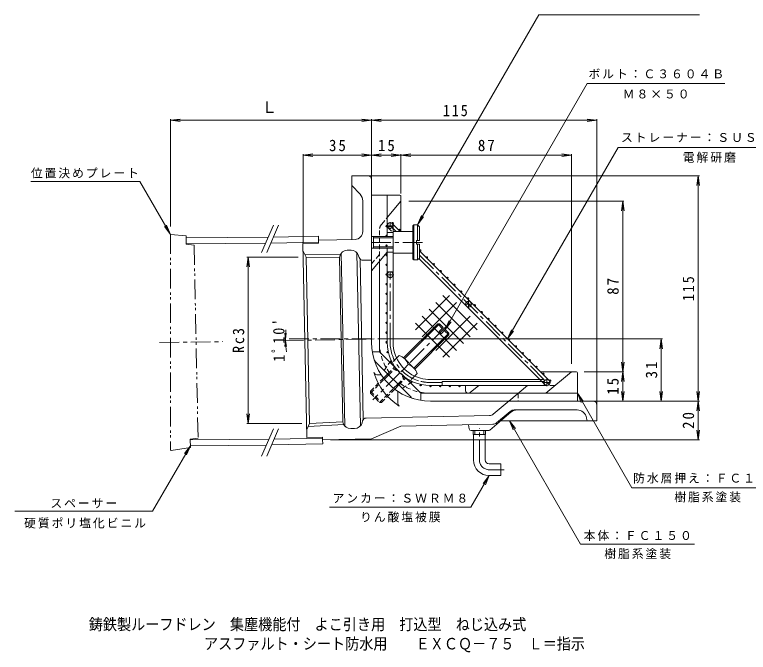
# Model space of a CAD drawing. Units: millimetres, scale not verified. Extents: x -209 to 358, y -275 to 261.
# Drawn here: x -209.2 to 165.2, y -275.3 to 50 of the extents above; entities that cross this region are included whole.
import ezdxf
from ezdxf.enums import TextEntityAlignment as Align

# ---------------------------------------------------------------- set-up
doc = ezdxf.new("R2010")
doc.units = ezdxf.units.MM
doc.header["$LTSCALE"] = 2
for name, pattern in [('CHAIN1', [8, 5, -1, 1, -1]), ('DASHED1', [1.8, 1.2, -0.6]), ('DASHED2', [3, 2, -1]), ('DOUBLE_CHAIN1', [8.8, 5, -1, 0.6, -0.6, 0.6, -1])]:
    doc.linetypes.add(name, pattern=pattern)
for name, color, linetype, lineweight in [('0-0_通り芯', 4, 'Continuous', 9), ('0-1_躯体', 2, 'Continuous', 9), ('0-2_仕上', 6, 'Continuous', 5), ('0-3_建具', 3, 'Continuous', 9), ('0-4_その他', 7, 'Continuous', 9), ('0-5_寸法', 7, 'Continuous', 9), ('0-6_ハッチ', 3, 'Continuous', 9), ('0-7', 3, 'Continuous', 9), ('0-A', 2, 'Continuous', 9), ('0-B', 4, 'Continuous', 9)]:
    doc.layers.add(name, color=color, linetype=linetype, lineweight=lineweight)
doc.layers.add('F-4_F-4ﾚｲﾔ', color=2, linetype='Continuous')
doc.styles.add('ＭＳ ゴシック', font='')
doc.styles.get('ＭＳ ゴシック').set_extended_font_data('MS Gothic')

msp = doc.modelspace()

# ---------------------------------------------------------------- linework, layer by layer
at = {"layer": '0-0_通り芯'}
for p, q in [((-37.054, -32.177), (-37.054, -64.667)), ((-29.054, -32.177), (-37.054, -32.177)), ((-32.897, -41.634), (-37.054, -37.177)), ((-27.054, -34.177), (-27.054, -117.177)), ((-31.554, -45.044), (-31.554, -60.636)), ((-62.054, -66.676), (-54.055, -66.514)), ((-62.054, -66.676), (-60.038, -165.656)), ((-60.432, -73.728), (-61.972, -70.711)), ((-37.541, -70.178), (-39.506, -70.218)), ((-61.19, -72.241), (-43.008, -72.439)), ((-60.432, -73.728), (-43.481, -73.912)), ((-60.432, -73.728), (-58.705, -158.544)), ((-43.293, -73.197), (-43.481, -73.912)), ((-43.481, -73.912), (-41.776, -157.67)), ((-40.698, -159.887), (-42.495, -71.653)), ((-32.7, -159.724), (-34.497, -71.49)), ((-33.362, -73.893), (-33.637, -73)), ((-31.265, -156.505), (-32.932, -74.648)), ((-31.41, -75.304), (-27.054, -75.216)), ((-22.081, -133.719), (-24.396, -133.719)), ((-13.596, -142.204), (-13.596, -148.384)), ((85.946, -147.177), (2.946, -147.177)), ((35.048, -153.804), (42.11, -147.879)), ((87.946, -149.177), (87.946, -157.177)), ((33.225, -161.943), (44.065, -152.847)), ((36.726, -158.271), (43.748, -152.379)), ((77.773, -151.677), (45.676, -151.677)), ((33.18, -154.506), (-29.771, -155.788)), ((38.905, -157.177), (87.946, -157.177)), ((82.693, -155.782), (82.946, -157.177)), ((-58.705, -158.544), (-60.12, -161.621)), ((-59.402, -160.06), (-41.243, -159.123)), ((-58.705, -158.544), (-41.776, -157.67)), ((-41.558, -158.377), (-41.776, -157.67)), ((-31.902, -158.18), (-31.664, -157.277)), ((-27.054, -166.484), (-12.054, -159.928)), ((34.858, -158.972), (-12.054, -159.928)), ((22.791, -161.364), (22.384, -159.226)), ((-35.688, -161.159), (-37.653, -161.199)), ((23.774, -162.177), (32.582, -162.177)), ((-52.009, -166.993), (-27.054, -166.484))]:
    msp.add_line(p, q, dxfattribs=at)
at = {"layer": '0-0_通り芯', "linetype": 'CHAIN1'}
for p, q in [((11.049, -109.074), (-7.665, -127.788)), ((-27.054, -115.474), (-71.798, -115.474)), ((-71.779, -116.385), (-23.283, -115.397)), ((-135.217, -117.215), (-103.149, -116.831)), ((-12.491, -132.614), (-26.359, -146.482))]:
    msp.add_line(p, q, dxfattribs=at)
at = {"layer": '0-0_通り芯'}
for points in [[(-35.473, -64.635), (-54.086, -65.014), (-54.055, -66.514)], [(-60.038, -165.656), (-52.04, -165.493), (-52.009, -166.993)]]:
    msp.add_lwpolyline(points, dxfattribs=at)
for centre, radius, start, end in [((-29.054, -34.177), 2, 0, 90), ((-36.554, -45.044), 5, 0, 43.00079), ((-35.554, -60.636), 4, 271.16652, 0), ((-39.425, -74.217), 4, 91.16653, 165.22177), ((-37.46, -74.177), 4, 17.11186, 91.16603), ((-31.45, -73.305), 2, 197.11217, 271.16705), ((2.946, -117.177), 30, 180, 270), ((-24.396, -132.219), 1.5, 196.39012, 270), ((2.946, -124.177), 30, 196.39024, 238.14407), ((-12.096, -148.384), 1.5, 180, 238.14412), ((44.038, -150.177), 3, 90, 130.00003), ((85.946, -149.177), 2, 0, 90), ((45.676, -154.677), 3, 90, 129.99988), ((47.279, -156.677), 5, 90, 130.00005), ((77.773, -156.677), 5, 10.30482, 90), ((-29.73, -157.787), 2, 91.16701, 165.22163), ((33.119, -151.506), 3, 271.16637, 309.99951), ((-37.735, -157.2), 4, 197.11186, 271.16653), ((-35.77, -157.16), 4, 271.16603, 345.22067), ((34.797, -155.973), 3, 271.16684, 309.99936), ((23.774, -161.177), 1, 190.78436, 270), ((32.582, -161.177), 1, 270, 310.0004)]:
    msp.add_arc(centre, radius, start, end, dxfattribs=at)
at = {"layer": '0-1_躯体'}
for p, q in [((-12.554, -42.177), (-27.054, -42.177)), ((-27.054, -117.177), (-27.054, -42.177)), ((-19.054, -58.709), (-19.054, -42.177)), ((-12.054, -42.677), (-12.054, -60.677)), ((-12.054, -45.177), (-19.054, -53.519)), ((-22.354, -63.177), (-27.054, -63.177)), ((-22.354, -69.177), (-27.054, -69.177)), ((-19.054, -71.177), (-27.054, -80.711)), ((-23.054, -121.342), (-23.054, -75.944)), ((-23.054, -121.964), (-26.669, -121.964)), ((-14.693, -130.324), (-22.614, -122.403)), ((-6.927, -145.161), (-25.038, -127.05)), ((77.446, -132.177), (59.067, -132.177)), ((74.946, -132.177), (61.837, -143.177)), ((77.946, -132.677), (77.946, -147.177)), ((-2.28, -142.738), (-10.201, -134.816)), ((20.837, -139.177), (20.837, -141.711)), ((27.604, -139.177), (23.246, -142.834)), ((52.48, -139.177), (42.946, -147.177)), ((63.946, -139.177), (66.604, -139.177)), ((-1.841, -143.177), (-1.841, -146.793)), ((-1.219, -143.177), (77.946, -143.177)), ((2.946, -147.177), (77.946, -147.177))]:
    msp.add_line(p, q, dxfattribs=at)
at = {"layer": '0-1_躯体', "linetype": 'DASHED1'}
for p, q in [((-21.884, -56.892), (-19.054, -53.519)), ((-23.054, -60.106), (-23.054, -75.944)), ((-27.054, -77.177), (-23.054, -72.41)), ((-23.053, -121.965), (-23.053, -121.342)), ((-20.579, -131.51), (-17.751, -127.267)), ((-10.201, -134.816), (-14.693, -130.324)), ((-11.387, -140.702), (-7.144, -137.874)), ((47.713, -143.177), (47.713, -147.177))]:
    msp.add_line(p, q, dxfattribs=at)
at = {"layer": '0-1_躯体'}
for centre, radius, start, end in [((-12.554, -42.677), 0.5, 0, 90), ((2.946, -117.177), 30, 180, 270), ((-21.554, -121.342), 1.5, 180, 225.00034), ((-22.917, -124.929), 3, 196.6851, 225), ((77.446, -132.677), 0.5, 0, 90), ((22.303, -141.711), 1.466, 180, 309.99997), ((-4.806, -143.04), 3, 224.99983, 253.31512), ((-1.219, -141.677), 1.5, 225, 270)]:
    msp.add_arc(centre, radius, start, end, dxfattribs=at)
at = {"layer": '0-1_躯体', "linetype": 'DASHED1'}
for centre, radius, start, end in [((-18.054, -60.106), 5, 140.00005, 180), ((2.946, -117.177), 26, 180, 216.1494), ((2.946, -117.177), 26, 233.84912, 270)]:
    msp.add_arc(centre, radius, start, end, dxfattribs=at)
at = {"layer": '0-2_仕上', "linetype": 'CHAIN1'}
for p, q in [((-17.554, -58.176), (-17.554, -55.946)), ((-19.307, -57.677), (-15.759, -57.677)), ((-17.554, -57.677), (-14.554, -60.677)), ((-2.554, -72.677), (63.708, -138.939)), ((-17.554, -117.177), (-17.554, -81.176)), ((-19.314, -82.676), (-15.729, -82.676)), ((22.446, -99.385), (22.446, -95.89)), ((20.728, -97.677), (24.168, -97.677)), ((2.946, -137.677), (8.946, -137.677)), ((60.725, -137.677), (64.312, -137.677)), ((62.446, -139.5), (62.446, -135.856))]:
    msp.add_line(p, q, dxfattribs=at)
at = {"layer": '0-2_仕上', "linetype": 'DASHED1'}
msp.add_line((-18.614, -58.738), (-16.054, -61.298), dxfattribs=at)
at = {"layer": '0-2_仕上'}
for p, q in [((-16.493, -56.616), (-12.433, -60.677)), ((-2.554, -70.555), (63.507, -136.616)), ((-2.865, -74.487), (58.825, -136.177)), ((-19.054, -117.177), (-19.054, -81.176)), ((-16.054, -117.177), (-16.054, -81.176)), ((2.946, -136.177), (60.946, -136.177)), ((60.946, -136.177), (60.946, -139.177)), ((60.946, -138.298), (61.386, -138.737)), ((2.946, -139.177), (62.446, -139.177))]:
    msp.add_line(p, q, dxfattribs=at)
at = {"layer": '0-2_仕上', "linetype": 'DASHED2'}
msp.add_line((58.825, -136.177), (60.946, -138.298), dxfattribs=at)
at = {"layer": '0-2_仕上'}
for centre in [(-17.554, -82.676), (22.446, -97.677), (62.446, -137.677)]:
    msp.add_circle(centre, 1.5, dxfattribs=at)
for centre, radius, start, end in [((-17.554, -57.677), 1.5, 340.54369, 199.45631), ((2.946, -117.177), 22, 180, 270), ((2.946, -117.177), 19, 180, 254.60933), ((2.946, -117.177), 19, 254.60933, 270)]:
    msp.add_arc(centre, radius, start, end, dxfattribs=at)
at = {"layer": '0-2_仕上', "linetype": 'DASHED1'}
msp.add_arc((-17.554, -57.677), 1.5, 199.45631, 340.54369, dxfattribs=at)
at = {"layer": '0-2_仕上', "linetype": 'CHAIN1'}
for start, end in [(180, 256.19681), (256.19681, 270)]:
    msp.add_arc((2.946, -117.177), 20.5, start, end, dxfattribs=at)
at = {"layer": '0-3_建具'}
for p, q in [((-4.67, -110.821), (12.795, -93.355)), ((26.768, -110.821), (9.302, -93.355)), ((-1.177, -114.314), (16.289, -96.848)), ((23.275, -114.314), (5.809, -96.848)), ((19.782, -117.807), (2.316, -100.341)), ((16.289, -121.3), (-1.177, -103.834)), ((5.809, -121.3), (23.275, -103.834)), ((12.795, -124.793), (-4.67, -107.327)), ((9.302, -124.793), (26.768, -107.328))]:
    msp.add_line(p, q, dxfattribs=at)
for centre in [(-16.246, -56.369), (-19.404, -57.897), (-12.753, -59.862), (-19.404, -62.837), (-19.404, -67.777), (-19.404, -72.717), (1.22, -73.834), (-19.404, -77.657), (4.713, -77.327), (-19.404, -82.597), (8.206, -80.82), (11.699, -84.313), (-19.404, -87.537), (15.192, -87.807), (-19.404, -92.477), (18.685, -91.3), (-19.404, -97.417), (22.179, -94.793), (25.672, -98.286), (-19.404, -102.357), (29.165, -101.779), (-19.404, -107.297), (32.658, -105.272), (36.151, -108.765), (-19.404, -112.237), (39.644, -112.258), (43.137, -115.751), (-19.404, -117.177), (46.63, -119.245), (-18.842, -122.155), (50.123, -122.738), (-17.186, -126.883), (53.617, -126.231), (-14.518, -131.124), (57.11, -129.724), (-10.973, -134.663), (60.603, -133.217), (-6.729, -137.324), (64.096, -136.71), (-1.998, -138.973), (2.947, -139.527), (7.887, -139.527), (12.827, -139.527), (17.767, -139.527)]:
    msp.add_circle(centre, 0.35, dxfattribs=at)
msp.add_arc((-2.273, -70.341), 0.35, 217.37869, 143.31097, dxfattribs=at)
at = {"layer": '0-4_その他'}
for p, q in [((-129.697, -3.912), (-124.739, -3.26)), ((-129.697, -3.312), (-129.697, -58.109)), ((-27.054, -3.912), (-32.011, -3.26)), ((-27.054, -3.912), (-22.097, -3.26)), ((-27.054, -3.312), (-27.054, -28.177)), ((87.946, -3.912), (82.989, -3.26)), ((87.946, -3.312), (87.946, -153.177)), ((-129.697, -3.912), (-124.739, -4.565)), ((-129.697, -3.912), (-27.054, -3.912)), ((-27.054, -3.912), (-32.011, -4.565)), ((-27.054, -3.912), (87.946, -3.912)), ((-27.054, -3.912), (-22.097, -4.565)), ((87.946, -3.912), (82.989, -4.565)), ((-61.972, -21.732), (-57.014, -21.08)), ((-61.972, -21.132), (-61.972, -66.711)), ((-61.972, -21.732), (-27.054, -21.732)), ((-61.972, -21.732), (-57.014, -22.385)), ((-27.054, -21.732), (-32.011, -21.08)), ((-27.054, -21.732), (-32.011, -22.385)), ((-27.054, -21.732), (-22.097, -21.08)), ((-27.054, -21.132), (-27.054, -38.177)), ((-27.054, -21.132), (-27.054, -38.177)), ((-27.054, -21.732), (-12.054, -21.732)), ((-27.054, -21.732), (-22.097, -22.385)), ((-12.054, -21.732), (-17.011, -21.08)), ((-12.054, -21.732), (-17.011, -22.385)), ((-12.054, -21.732), (-7.097, -21.08)), ((-12.054, -21.132), (-12.054, -41.177)), ((-12.054, -21.732), (74.946, -21.732)), ((-12.054, -21.732), (-7.097, -22.385)), ((74.946, -21.732), (69.989, -21.08)), ((74.946, -21.732), (69.989, -22.385)), ((74.946, -21.132), (74.946, -128.177)), ((140.189, -32.177), (-33.054, -32.177)), ((139.589, -32.177), (138.936, -37.134)), ((139.589, -147.177), (139.589, -32.177)), ((139.589, -32.177), (140.242, -37.134)), ((101.713, -45.177), (-8.054, -45.177)), ((101.113, -45.177), (100.461, -50.134)), ((101.113, -132.177), (101.113, -45.177)), ((101.113, -45.177), (101.766, -50.134)), ((-89.961, -73.728), (-90.613, -78.685)), ((-90.613, -73.728), (-64.432, -73.728)), ((-89.961, -158.544), (-89.961, -73.728)), ((-89.961, -73.728), (-89.308, -78.685)), ((-70.978, -115.487), (-71.37, -112.512)), ((-70.978, -115.487), (-70.587, -112.512)), ((121.354, -115.474), (-23.054, -115.474)), ((120.754, -115.474), (120.102, -120.431)), ((120.754, -147.177), (120.754, -115.474)), ((120.754, -115.474), (121.407, -120.431)), ((-70.969, -116.385), (-71.3, -119.366)), ((-70.969, -116.385), (-70.517, -119.35)), ((101.113, -132.177), (100.461, -127.22)), ((101.113, -132.177), (101.766, -127.22)), ((101.713, -132.177), (81.446, -132.177)), ((101.113, -132.177), (100.461, -137.134)), ((101.113, -147.177), (101.113, -132.177)), ((101.113, -132.177), (101.766, -137.134)), ((101.113, -147.177), (100.461, -142.22)), ((101.113, -147.177), (101.766, -142.22)), ((120.754, -147.177), (120.102, -142.22)), ((120.754, -147.177), (121.407, -142.22)), ((139.589, -147.177), (138.936, -142.22)), ((139.589, -147.177), (140.242, -142.22)), ((101.713, -147.177), (81.946, -147.177)), ((140.189, -147.177), (81.946, -147.177)), ((121.354, -147.177), (105.113, -147.177)), ((139.589, -147.177), (138.936, -152.134)), ((139.589, -166.993), (139.589, -147.177)), ((139.589, -147.177), (140.242, -152.134)), ((-89.961, -158.544), (-90.613, -153.587)), ((-89.961, -158.544), (-89.308, -153.587)), ((-90.613, -158.544), (-62.705, -158.544)), ((139.589, -166.993), (138.936, -162.035)), ((139.589, -166.993), (140.242, -162.035)), ((140.189, -166.993), (-48.009, -166.993))]:
    msp.add_line(p, q, dxfattribs=at)
msp.add_arc((-26.872, -115.487), 44.106, 174.0024, 188.59604, dxfattribs=at)
at = {"layer": '0-5_寸法'}
for p, q in [((-3.554, -57.177), (58.306, 49.967)), ((140.356, 49.967), (58.306, 49.967)), ((10.548, -110.636), (83.003, 14.862)), ((153.238, 14.862), (83.003, 14.862)), ((42.365, -115.474), (98.812, -17.705)), ((191.67, -17.705), (98.812, -17.705)), ((-145.312, -35.064), (-200.97, -35.064)), ((-129.697, -62.109), (-145.312, -35.064)), ((-3.554, -57.177), (-1.64, -52.557)), ((-3.554, -57.177), (-0.51, -53.21)), ((-129.697, -62.109), (-132.741, -58.143)), ((-129.697, -62.109), (-131.61, -57.49)), ((10.548, -110.636), (12.461, -106.016)), ((10.548, -110.636), (13.591, -106.669)), ((42.365, -115.474), (44.278, -110.855)), ((42.365, -115.474), (45.408, -111.507)), ((77.946, -143.177), (105.782, -191.39)), ((77.946, -143.177), (80.99, -147.144)), ((77.946, -143.177), (79.86, -147.796)), ((43.3, -157.177), (46.343, -161.144)), ((43.3, -157.177), (45.213, -161.796)), ((43.3, -157.177), (79.63, -220.103)), ((-119.5, -169.906), (-138.741, -203.233)), ((-119.5, -169.906), (-122.544, -173.873)), ((-119.5, -169.906), (-121.413, -174.526)), ((32.946, -185.177), (23.635, -201.304)), ((32.946, -185.177), (29.902, -189.144)), ((32.946, -185.177), (31.033, -189.796)), ((183.025, -191.39), (105.782, -191.39)), ((23.635, -201.304), (-48.48, -201.304)), ((-138.741, -203.233), (-209.15, -203.233)), ((137.752, -220.103), (79.63, -220.103))]:
    msp.add_line(p, q, dxfattribs=at)
at = {"layer": '0-6_ハッチ'}
msp.add_line((60.946, -139.177), (60.946, -137.177), dxfattribs=at)
msp.add_lwpolyline([(8.946, -139.177), (8.946, -137.177), (60.946, -137.177)], dxfattribs=at)
at = {"layer": '0-7', "color": 7}
for p, q in [((-77.116, -57.339), (-83.178, -71.359)), ((-74.463, -57.339), (-80.526, -71.359)), ((-77.116, -161.271), (-83.178, -175.291)), ((-74.463, -161.271), (-80.526, -175.291))]:
    msp.add_line(p, q, dxfattribs=at)
at = {"layer": '0-7', "color": 7, "linetype": 'DOUBLE_CHAIN1'}
for p, q in [((-121.678, -62.928), (-129.697, -62.109)), ((-129.697, -62.109), (-129.697, -172.372)), ((-121.678, -62.928), (-121.592, -67.178)), ((-117.582, -67.596), (-121.592, -67.178)), ((-117.582, -67.596), (-115.577, -166.076)), ((-115.577, -166.076), (-119.566, -166.657)), ((-119.566, -166.657), (-119.479, -170.906)), ((-119.479, -170.906), (-129.697, -172.372))]:
    msp.add_line(p, q, dxfattribs=at)
at = {"layer": '0-7'}
for p, q in [((-121.658, -63.928), (-79.796, -63.537)), ((-77.12, -63.482), (-54.127, -63.014)), ((-54.086, -65.014), (-54.127, -63.014)), ((-121.597, -66.928), (-81.105, -66.564)), ((-78.429, -66.51), (-54.066, -66.014)), ((-119.561, -166.907), (-79.398, -166.55)), ((-76.722, -166.496), (-52.03, -165.993)), ((-52.009, -166.993), (-51.969, -168.992)), ((-119.5, -169.906), (-80.707, -169.577)), ((-78.031, -169.523), (-51.969, -168.992))]:
    msp.add_line(p, q, dxfattribs=at)
at = {"layer": '0-A'}
for p, q in [((-6.054, -57.677), (-5.554, -57.177)), ((-6.054, -57.677), (-6.054, -74.677)), ((-3.554, -57.177), (-5.554, -57.177)), ((-5.554, -57.177), (-5.554, -75.177)), ((-2.554, -58.177), (-3.554, -57.177)), ((-3.554, -57.177), (-3.554, -65.177)), ((-2.554, -58.177), (-2.554, -65.177)), ((-26.054, -63.177), (-26.054, -69.177)), ((-16.054, -63.177), (-26.054, -63.177)), ((-6.054, -60.677), (-16.054, -60.677)), ((-16.054, -60.677), (-16.054, -71.677)), ((-16.054, -63.877), (-26.054, -63.877)), ((-4.054, -65.177), (-4.054, -67.177)), ((-2.554, -65.177), (-4.054, -65.177)), ((-2.554, -67.177), (-4.054, -67.177)), ((-3.554, -75.177), (-3.554, -67.177)), ((-2.554, -74.177), (-2.554, -67.177)), ((-16.054, -68.477), (-26.054, -68.477)), ((-16.054, -69.177), (-26.054, -69.177)), ((-6.054, -71.677), (-16.054, -71.677)), ((-5.554, -75.177), (-6.054, -74.677)), ((-2.554, -74.177), (-3.554, -75.177)), ((-3.554, -75.177), (-5.554, -75.177)), ((-10.68, -125.145), (6.694, -107.772)), ((-10.185, -125.64), (7.684, -107.772)), ((6.694, -107.772), (7.684, -107.772)), ((6.694, -107.772), (8.992, -110.07)), ((7.684, -107.772), (9.487, -109.575)), ((7.366, -111.696), (9.487, -109.575)), ((7.366, -111.696), (8.426, -112.757)), ((8.426, -112.757), (10.548, -110.636)), ((10.052, -111.131), (12.351, -113.429)), ((10.548, -110.636), (12.351, -112.439)), ((-5.518, -130.307), (12.351, -112.439)), ((-5.023, -130.802), (12.351, -113.429)), ((12.351, -112.439), (12.351, -113.429)), ((-12.956, -123.887), (-14.274, -125.205)), ((-5.553, -130.272), (-10.149, -125.676)), ((-16.512, -127.442), (-17.043, -127.974)), ((-8.36, -128.483), (-10.489, -130.612)), ((-20.906, -135.372), (-18.811, -133.277)), ((-20.472, -135.928), (-18.316, -133.772)), ((-3.764, -133.079), (-5.082, -134.397)), ((-15.805, -140.595), (-13.649, -138.439)), ((-7.32, -136.635), (-7.851, -137.166)), ((-15.25, -141.029), (-13.155, -138.934)), ((24.771, -164.177), (24.771, -162.177)), ((24.771, -164.177), (31.121, -164.177)), ((24.946, -177.177), (24.946, -164.177)), ((25.586, -164.177), (25.586, -162.177)), ((30.306, -164.177), (30.306, -162.177)), ((30.946, -177.177), (30.946, -164.177)), ((31.121, -164.177), (31.121, -162.177)), ((32.946, -179.177), (38.946, -179.177)), ((38.946, -179.177), (38.946, -185.177)), ((32.946, -185.177), (38.946, -185.177))]:
    msp.add_line(p, q, dxfattribs=at)
at = {"layer": '0-A', "linetype": 'CHAIN1'}
for p, q in [((-1.146, -66.177), (-27.532, -66.177)), ((27.946, -177.177), (27.946, -161.014)), ((32.946, -182.177), (40.547, -182.177))]:
    msp.add_line(p, q, dxfattribs=at)
at = {"layer": '0-A', "linetype": 'DASHED1'}
for p, q in [((-14.274, -125.205), (-16.512, -127.442)), ((-18.811, -133.277), (-15.276, -129.741)), ((-18.316, -133.772), (-14.781, -130.237)), ((-10.489, -130.612), (-12.447, -132.57)), ((-5.082, -134.397), (-7.32, -136.635)), ((-27.672, -142.137), (-20.906, -135.372)), ((-27.672, -143.128), (-20.472, -135.928)), ((-13.649, -138.439), (-10.114, -134.903)), ((-13.155, -138.934), (-9.619, -135.398)), ((-27.672, -142.137), (-27.672, -143.128)), ((-27.672, -142.137), (-22.015, -147.794)), ((-23.005, -147.794), (-15.805, -140.595)), ((-22.015, -147.794), (-15.25, -141.029)), ((-27.672, -143.128), (-23.005, -147.794)), ((-23.005, -147.794), (-22.015, -147.794))]:
    msp.add_line(p, q, dxfattribs=at)
at = {"layer": '0-A'}
for centre, radius, start, end in [((-15.59, -131.117), 7.695, 20.0172, 69.98314), ((-10.994, -135.713), 7.695, 20.01686, 69.9828), ((32.946, -177.177), 8, 180, 270), ((32.946, -177.177), 2, 180, 270)]:
    msp.add_arc(centre, radius, start, end, dxfattribs=at)
at = {"layer": '0-A', "linetype": 'CHAIN1'}
msp.add_arc((32.946, -177.177), 5, 180, 270, dxfattribs=at)
at = {"layer": '0-B'}
for p, q in [((-19.054, -58.176), (-16.054, -58.176)), ((-19.054, -63.177), (-19.054, -58.176)), ((-16.054, -63.177), (-16.054, -58.176)), ((-16.054, -61.177), (-19.054, -61.177)), ((-19.054, -81.176), (-19.054, -69.177)), ((-16.054, -71.177), (-19.054, -71.177)), ((-16.054, -81.176), (-16.054, -71.677)), ((-16.054, -81.176), (-19.054, -81.176))]:
    msp.add_line(p, q, dxfattribs=at)

# ---------------------------------------------------------------- texts
at = {"layer": '0-4_その他', "color": 2, "style": 'ＭＳ ゴシック'}
msp.add_text('Ｌ', height=5.865, dxfattribs=at).set_placement((-83.148, -1.912), align=Align.BOTTOM_LEFT)
at = {"layer": '0-4_その他', "color": 2, "char_height": 5.865, "attachment_point": 7, "style": 'ＭＳ ゴシック'}
for s, insert in [('\\T1.27;\\W0.9;115', (9.322, -1.912)), ('\\T1.27;\\W0.95;35', (-48.763, -19.732)), ('\\T1.27;\\W0.95;15', (-23.804, -19.732)), ('\\T1.27;\\W0.95;87', (27.196, -19.732))]:
    msp.add_mtext(s, dxfattribs=dict(at, insert=insert))
for s, insert, rotation in [('\\T1.27;\\W0.95;87', (99.113, -92.927), 90), ('\\T1.27;\\W0.9;115', (137.589, -96.177), 90), ("\\T1.28;\\W0.9;1ﾟ10'", (-71.243, -127.08), 90.583), ('\\T1.27;\\W0.9;Rc3', (-91.961, -122.636), 90), ('\\T1.27;\\W0.95;31', (118.754, -135.575), 90), ('\\T1.27;\\W0.95;15', (99.113, -143.927), 90), ('\\T1.27;\\W0.95;20', (137.589, -161.335), 90)]:
    msp.add_mtext(s, dxfattribs=dict(at, insert=insert, rotation=rotation))
at = {"layer": '0-5_寸法', "char_height": 4.399, "attachment_point": 7, "style": 'ＭＳ ゴシック'}
for s, insert in [('\\T1.17;ボルト：Ｃ３６０４Ｂ', (83.621, 17.244)), ('\\T1.17;Ｍ８×５０', (101.121, 7.183)), ('\\T1.17;ストレーナー：ＳＵＳ３０４', (100.241, -15.14)), ('\\T1.17;電解研磨', (131.741, -25.588)), ('\\T1.17;位置決めプレート', (-200.887, -33.599)), ('\\T1.17;防水層押え：ＦＣ１５０', (106.403, -189.197)), ('\\T1.17;アンカー：ＳＷＲＭ８', (-46.922, -199.154)), ('\\T1.17;樹脂系塗装', (127.403, -198.856)), ('\\T1.17;スペーサー', (-190.912, -201.79)), ('\\T1.17;りん酸塩被膜', (-32.922, -209.042)), ('\\T1.17;硬質ポリ塩化ビニル', (-204.32, -212.154)), ('\\T1.17;本体：ＦＣ１５０', (81.191, -218.472)), ('\\T1.17;樹脂系塗装', (91.691, -227.758))]:
    msp.add_mtext(s, dxfattribs=dict(at, insert=insert))
at = {"layer": 'F-4_F-4ﾚｲﾔ', "style": 'ＭＳ ゴシック', "width": 0.9}
for s, p in [('鋳鉄製ルーフドレン\u3000集塵機能付\u3000よこ引き用\u3000打込型\u3000ねじ込み式', (-171.319, -265.716)), ('アスファルト・シート防水用\u3000\u3000ＥＸＣＱ－７５\u3000Ｌ＝指示', (-112.551, -275.597))]:
    msp.add_text(s, height=5.865, dxfattribs=at).set_placement(p, align=Align.BOTTOM_LEFT)

doc.saveas('drawing.dxf')
